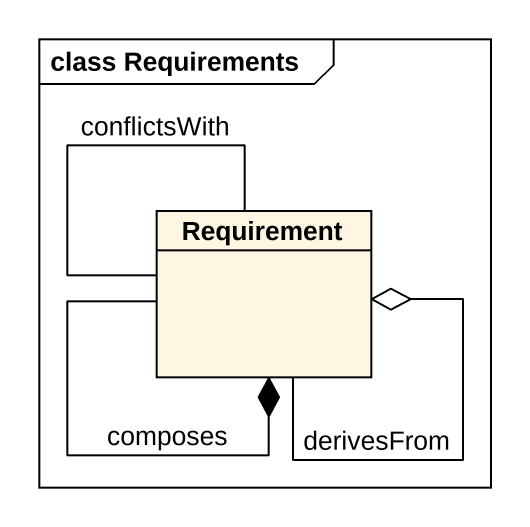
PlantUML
@startuml
mainframe class Requirements
hide circle
hide empty members
class Requirement
Requirement --o Requirement : derivesFrom
Requirement --* Requirement : composes
Requirement -- Requirement : conflictsWith
@enduml
